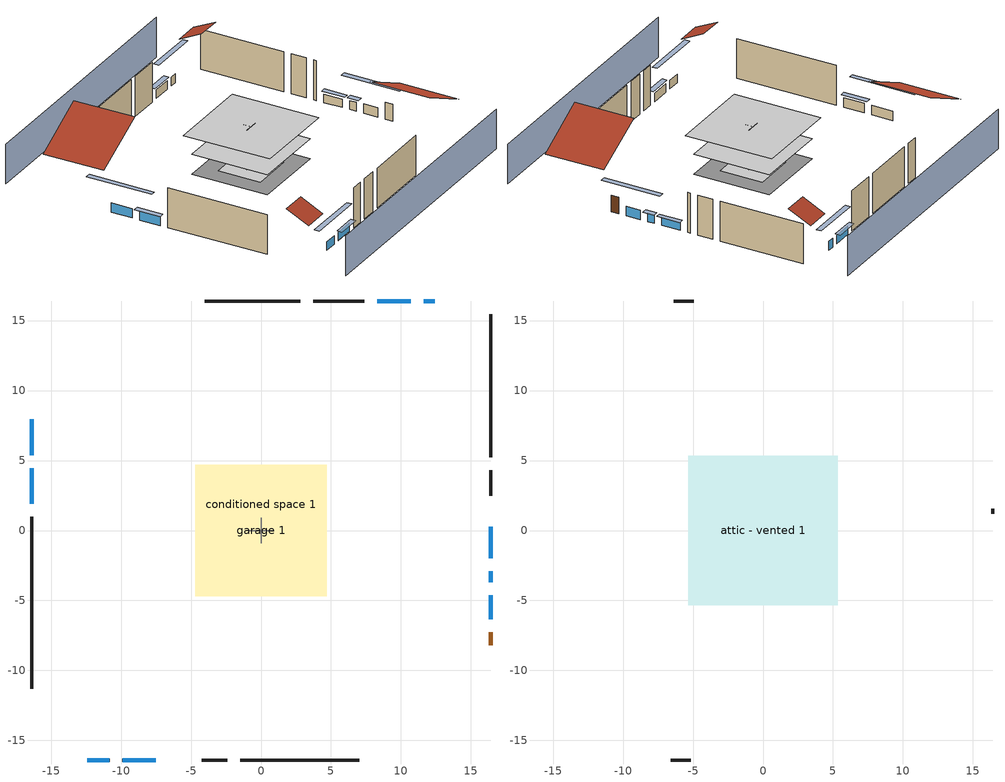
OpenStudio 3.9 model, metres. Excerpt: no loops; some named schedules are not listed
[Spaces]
garage 1
 floor foundation (Slab1 construction): -2.59,-2.59 -2.59,2.59 2.59,2.59 2.59,-2.59 z0
 wall outside (Wall1 construction): 7.39,16.4 3.74,16.4 z0:4.88
 wall outside (Wall2 construction): 16.4,2.47 16.4,4.3 z0:4.88
 wall outside (Wall12 construction): -4.23,-16.4 -2.4,-16.4 z0:4.88
 wall to conditioned space 1 (Wall5 construction Reversed): 0,0.91 0,-0.91 z0:4.88
 wall to conditioned space 1 (Wall6 construction Reversed): -0.91,0 0.91,0 z0:4.88
conditioned space 1
 floor to garage 1 (Floor1 construction): -2.59,-2.59 -2.59,2.59 2.59,2.59 2.59,-2.59 z0
 floor foundation (Slab2 construction): -4.69,-4.69 -4.69,4.69 4.69,4.69 4.69,-4.69 z0
 floor adiabatic (AdiabaticFloorConstruction): -4.69,-4.69 -4.69,4.69 4.69,4.69 4.69,-4.69 z2.44
 wall outside (Wall3 construction): -16.4,0.97 -16.4,-11.31 z0:4.88
 wall outside (Wall4 construction): 2.81,16.4 -4.01,16.4 z0:4.88
 wall outside (Wall7 construction): 16.4,5.23 16.4,15.47 z0:4.88
 wall outside (Wall8 construction): -1.47,-16.4 7.02,-16.4 z0:4.88
 wall outside (AdiabaticWallConstruction): -16.4,7.95 -16.4,5.39 / -16.4,4.46 -16.4,1.9 / 16.4,-6.36 16.4,-4.61 z0:1.16; 12.41,16.4 11.62,16.4 / 16.4,-3.69 16.4,-2.9 z0:1.07; 10.69,16.4 8.32,16.4 / -12.41,-16.4 -10.82,-16.4 / -9.9,-16.4 -7.53,-16.4 z0:1.04; 16.4,-1.97 16.4,0.27 z0:1.01
 wall outside (AdiabaticWallConstruction 1): 16.4,-8.2 16.4,-7.28 z0:2.03
 window (WindowConstruction): -16.4,7.95 -16.4,5.39 z0:1.16
 window (WindowConstruction 1): -16.4,4.46 -16.4,1.9 z0:1.16
 window (WindowConstruction 2): 12.41,16.4 11.62,16.4 z0:1.07
 window (WindowConstruction 3): 10.69,16.4 8.32,16.4 z0:1.04
 window (WindowConstruction 4): 16.4,-6.36 16.4,-4.62 z0:1.16
 window (WindowConstruction 5): 16.4,-3.69 16.4,-2.9 z0:1.07
 window (WindowConstruction 6): 16.4,-1.97 16.4,0.27 z0:1.01
 window (WindowConstruction 7): -12.41,-16.4 -10.82,-16.4 z0:1.04
 window (WindowConstruction 8): -9.9,-16.4 -7.53,-16.4 z0:1.04
 door (Door): 16.4,-8.2 16.4,-7.29 z0:2.03
 ceiling adiabatic (AdiabaticFloorConstruction): 4.69,-4.69 4.69,4.69 -4.69,4.69 -4.69,-4.69 z2.44
attic - vented 1
 floor to conditioned space 1 (Floor2 construction Reversed): -5.35,-5.35 -5.35,5.35 5.35,5.35 5.35,-5.35 z4.88
 wall outside (Wall9 construction): -4.94,16.4 -6.39,16.4 z0:4.88
 wall outside (Wall10 construction): -6.6,-16.4 -5.16,-16.4 z0:4.88
 wall outside (Wall11 construction): 16.4,1.2 16.4,1.54 z0:4.88
 roof outside (Roof1 construction): -16.4,8.88,4.88 -9.67,8.88,8.24 -9.67,16.4,8.24 -16.4,16.4,4.88
 roof outside (Roof2 construction): 13.34,16.4,4.88 13.34,13.66,6.24 16.4,13.66,6.24 16.4,16.4,4.88
 roof outside (Roof3 construction): -13.34,-16.4,4.88 -13.34,-13.66,6.24 -16.4,-13.66,6.24 -16.4,-16.4,4.88
 roof outside (Roof4 construction): 16.4,-9.13,4.88 9.9,-9.13,8.13 9.9,-16.4,8.13 16.4,-16.4,4.88
shading: -16.4,-20.97 16.4,-20.97 / 16.4,20.97 -16.4,20.97 z0:4.88; -16.4,2.64 -16.4,10.69 -17.01,10.69 -17.01,2.64 z3.9; -16.4,1.6 -16.4,4.76 -17.01,4.76 -17.01,1.6 z1.46; 8.88,16.4 15.15,16.4 15.15,17.01 8.88,17.01 z3.81; 8.02,16.4 10.99,16.4 10.99,17.01 8.02,17.01 z1.34; 16.4,-1.87 16.4,-9.1 17.01,-9.1 17.01,-1.87 z3.9; 16.4,-2.6 16.4,-3.99 17.01,-3.99 17.01,-2.6 z1.37; 16.4,0.58 16.4,-2.28 17.01,-2.28 17.01,0.58 z1.31; -8.08,-16.4 -15.15,-16.4 -15.15,-17.01 -8.08,-17.01 z3.78; -7.22,-16.4 -10.2,-16.4 -10.2,-17.01 -7.22,-17.01 z1.34
[Site]
Portland Intl Arpt_OR: Latitude {deg}=45.59; Longitude {deg}=-122.6; Time Zone {hr}=-8; Elevation {m}=33; Terrain=Suburbs; Keep Site Location Information=Yes
[Site:GroundTemperature:Shallow]
10.2558, 8.96328, 8.85977, 9.47314, 11.9355, 14.3863, 16.5111, 17.8571, 17.9714, 16.8767, 14.8061, 12.4304
[Site:WaterMainsTemperature]
Calculation Method=Schedule; Temperature Schedule=mains temperature schedule
[Building]
Building 1
[Material] Roughness=Rough
Name | Thickness {m} | Conductivity {W/m-K} | Density {kg/m3} | Specific Heat {J/kg-K} | Thermal Absorptance | Solar Absorptance | Visible Absorptance
asphalt or fiberglass shingles | 0.00635 | 0.162714 | 1121.4 | 1465.45 | 0.9 | 0.85 | 0.85
roof rigid ins | 0.00281632 | 0.029427 | 32.04 | 1214.23 | 0.9 | 0.7 | 0.7
osb sheathing 0.5 in. | 0.0127 | 0.115458 | 512.64 | 1214.23 | 0.9 | 0.6 | 0.6
wood siding | 0.0254 | 0.102417 | 544.68 | 1172.36 | 0.9 | 0.85 | 0.85
osb sheathing 0.5 in. 1 | 0.0127 | 0.115458 | 512.64 | 1214.23 | 0.9 | 0.7 | 0.7
wall stud and cavity | 0.1397 | 0.727959 | 139.0536 | 1170.24 | 0.9 | 0.6 | 0.6
wall stud and cavity 1 | 0.1397 | 0.550994 | 139.0536 | 1170.24 | 0.9 | 0.7 | 0.7
gypsum board | 0.0127 | 0.160291 | 801 | 837.4 | 0.9 | 0.6 | 0.6
osb sheathing 0.5 in. 2; osb sheathing 0.5 in. 3 | 0.0127 | 0.115458 | 512.64 | 1214.23
wall stud and cavity 2 | 0.1397 | 0.335416 | 139.0536 | 1170.24 | 0.9 | 0.7 | 0.7
floor stud and cavity | 0.1397 | 0.923637 | 92.3553 | 1139.71 | 0.9 | 0.7 | 0.7
osb sheathing 0.75 in. | 0.01905 | 0.115458 | 512.64 | 1214.23 | 0.9 | 0.7 | 0.7
floor covering | 0.0127 | 0.0433444 | 54.468 | 1339.84 | 0.9 | 0.6 | 0.6
ceiling loosefill ins | 0.0846667 | 0.0480833 | 16.02 | 1046.75 | 0.9 | 0.7 | 0.7
ceiling stud and cavity | 0.1397 | 0.0920385 | 65.682 | 1177.47 | 0.9 | 0.7 | 0.7
concrete 4.0 in. | 0.1016 | 1.803125 | 2242.8 | 837.4 | 0.9 | 0.7 | 0.7
floor covering 1 | 0.0127 | 0.0450781 | 54.468 | 1339.84 | 0.9 | 0.9 | 0.9
wood siding 1; wood siding 2 | 0.0254 | 0.102417 | 544.68 | 1172.36
wall rigid ins; floor rigid ins | 0.512978 | 0.029427 | 32.04 | 1214.23 | 0.9 | 0.7 | 0.7
wall stud and cavity 3 | 0.0889 | 0.380278 | 52.3479 | 1209.89 | 0.9 | 0.7 | 0.7
door material | 0.04445 | 0.0612267 | 512.64 | 1214.23 | 0.9 | 0.7 | 0.7
floor stud and cavity 1 | 0.1397 | 1.75129 | 37.0049 | 1207.88 | 0.9 | 0.7 | 0.7
wall stud and cavity 4 | 0.0889 | 0.391764 | 83.0341 | 1211.67 | 0.9 | 0.7 | 0.7
furniture material conditioned space 1; furniture material garage 1 | 0.1524 | 0.115458 | 640.8 | 1214.23 | 0.9 | 0.6 | 0.6
[Construction]
Roof1 construction; Roof2 construction; Roof3 construction; Roof4 construction: asphalt or fiberglass shingles, roof rigid ins, osb sheathing 0.5 in.
Wall1 construction; Wall2 construction: wood siding, osb sheathing 0.5 in. 1, wall stud and cavity
Wall3 construction; Wall4 construction: wood siding, osb sheathing 0.5 in. 1, wall stud and cavity 1, gypsum board
Wall5 construction Reversed: gypsum board, wall stud and cavity 2, osb sheathing 0.5 in. 2
Wall6 construction Reversed: gypsum board, wall stud and cavity 2, osb sheathing 0.5 in. 3
Wall7 construction; Wall8 construction: wood siding, osb sheathing 0.5 in. 3, wall stud and cavity 1, gypsum board
Wall9 construction; Wall10 construction; Wall11 construction; Wall12 construction: wood siding, osb sheathing 0.5 in. 3, wall stud and cavity
Floor1 construction: floor stud and cavity, osb sheathing 0.75 in., floor covering
Floor2 construction Reversed: gypsum board, ceiling stud and cavity, ceiling loosefill ins
Slab1 construction: concrete 4.0 in.
Slab2 construction: concrete 4.0 in., floor covering 1
WindowConstruction; WindowConstruction 1; WindowConstruction 2; WindowConstruction 3; WindowConstruction 4; WindowConstruction 5; WindowConstruction 6; WindowConstruction 7; WindowConstruction 8: WindowMaterial
AdiabaticWallConstruction: wood siding 1, wall rigid ins, wall stud and cavity 3, gypsum board
Door: door material
AdiabaticWallConstruction 1: wood siding 2, wall rigid ins, wall stud and cavity 3, gypsum board
AdiabaticFloorConstruction: floor stud and cavity 1, floor rigid ins, osb sheathing 0.75 in., floor covering
PartitionWallConstruction: gypsum board, wall stud and cavity 4, gypsum board
furniture construction conditioned space 1: furniture material conditioned space 1
furniture construction garage 1: furniture material garage 1
[WindowMaterial:SimpleGlazingSystem]
WindowMaterial: U-Factor {W/m2-K}=2.78222; Solar Heat Gain Coefficient=0.56
[ThermalZone] Multiplier=1; Use Ideal Air Loads=No
Name | Volume {m3} | Thermostat
conditioned space | 493.619 | conditioned space temperature setpoint
attic - vented | 91.436
garage | 65.242
[Sizing:Zone] Zone Cooling Design Supply Air Temperature Input Method=SupplyAirTemperature; Zone Cooling Design Supply Air Temperature {C}=14; Zone Cooling Design Supply Air Temperature Difference {deltaC}=11.11; Zone Heating Design Supply Air Temperature Input Method=SupplyAirTemperature; Zone Heating Design Supply Air Temperature {C}=40; Zone Heating Design Supply Air Temperature Difference {deltaC}=11.11; Zone Cooling Design Supply Air Humidity Ratio {kg-H2O/kg-air}=0.0085; Zone Heating Design Supply Air Humidity Ratio {kg-H2O/kg-air}=0.008; Cooling Design Air Flow Method=DesignDay; Heating Design Air Flow Method=DesignDay; Account for Dedicated Outdoor Air System=No; Dedicated Outdoor Air System Control Strategy=NeutralSupplyAir; Dedicated Outdoor Air Low Setpoint Temperature for Design {C}=autosize; Dedicated Outdoor Air High Setpoint Temperature for Design {C}=autosize; Zone Load Sizing Method=Sensible Load Only No Latent Load; Zone Latent Cooling Design Supply Air Humidity Ratio Input Method=HumidityRatioDifference; Zone Cooling Design Supply Air Humidity Ratio Difference {kgWater/kgDryAir}=0.005; Zone Latent Heating Design Supply Air Humidity Ratio Input Method=HumidityRatioDifference; Zone Humidification Design Supply Air Humidity Ratio Difference {kgWater/kgDryAir}=0.005; Sizing Option=Coincident
attic - vented; garage
[Space]
Name | Thermal Zone | Volume {m3}
conditioned space 1 | conditioned space | 493.619
attic - vented 1 | attic - vented | 91.436
garage 1 | garage | 65.242
[ThermostatSetpoint:DualSetpoint]
conditioned space temperature setpoint: Heating Setpoint Temperature Schedule=heating setpoint; Cooling Setpoint Temperature Schedule=cooling setpoint; Temperature Difference Between Cutout And Setpoint {deltaC}=0
[Foundation:Kiva] Wall Height Above Grade {m}=0.1016; Wall Depth Below Slab {m}=0.2032
Name | Initial Indoor Air Temperature {C}
Foundation Kiva 1 | 13.4258
Foundation Kiva 2 | 18.3333
[Foundation:Kiva:Settings]
Soil Conductivity {W/m-K}=1.3848; Soil Density {kg/m3}=1842.3; Soil Specific Heat {J/kg-K}=418.7; Ground Solar Absorptivity=0.9; Ground Thermal Absorptivity=0.9; Ground Surface Roughness {m}=0.03; Far-Field Width {m}=40; Deep-Ground Boundary Condition=ZeroFlux; Deep-Ground Depth {m}=40; Minimum Cell Dimension {m}=0.2; Maximum Cell Growth Coefficient=3; Simulation Timestep=Timestep
[SurfaceProperty:ExposedFoundationPerimeter] Exposed Perimeter Calculation Method=TotalExposedPerimeter
Name | Total Exposed Perimeter {m}
Slab1 | 14.6304
Slab2 | 34.68624
[SurfaceProperty:IncidentSolarMultiplier] Incident Solar Multiplier=1; Incident Solar Multiplier Schedule=trans schedule winter=0.85 summer=0.7
Window1; Window2; Window3; Window4; Window5; Window6; Window7; Window8; Window9
[InternalMass:Definition] Design Level Calculation Method=SurfaceArea
Name | Construction | Surface Area {m2}
partition wall mass | PartitionWallConstruction | 202.436
furniture mass conditioned space 1 | furniture construction conditioned space 1 | 80.97429
furniture mass garage 1 | furniture construction garage 1 | 2.67561
[InternalMass] Multiplier=1
Name | Internal Mass Definition | Space or SpaceType
partition wall mass | partition wall mass | conditioned space 1
furniture mass conditioned space 1 | furniture mass conditioned space 1 | conditioned space 1
furniture mass garage 1 | furniture mass garage 1 | garage 1
[EnergyManagementSystem:Sensor]
Name | Output Variable or Output Meter Index Key | Output Variable or Output Meter
water_heater_T_set | water heater setpoint | Schedule Value
out_pb_s |  | Site Outdoor Air Barometric Pressure
out_wt_s |  | Site Outdoor Air Humidity Ratio
site_vw_s |  | Site Wind Speed
cool_season | cooling season schedule | Schedule Value
natural_vent_s | natural vent schedule | Schedule Value
htg_sp_s | heating setpoint | Schedule Value
clg_sp_s | cooling setpoint | Schedule Value
mech_vent_range_fan_0_sch_s | mech vent range fan 0 schedule | Schedule Value
mech_vent_bath_fan_0_sch_s | mech vent bath fan 0 schedule | Schedule Value
clothes_dryer_exhaust_0_sch_s | clothes_dryer | Schedule Value
htg_load_cond |  | Heating:EnergyTransfer:Zone:CONDITIONED SPACE
clg_load_cond |  | Cooling:EnergyTransfer:Zone:CONDITIONED SPACE
s_conv | Floor1 | Surface Inside Face Convection Heat Gain Energy
s_ig | Floor1 | Surface Inside Face Internal Gains Radiation Heat Gain Energy
s_sol | Floor1 | Surface Inside Face Solar Radiation Heat Gain Energy
s_lgt | Floor1 | Surface Inside Face Lights Radiation Heat Gain Energy
s_surf | Floor1 | Surface Inside Face Net Surface Thermal Radiation Heat Gain Energy
s_conv_1 | Floor2 | Surface Inside Face Convection Heat Gain Energy
s_ig_1 | Floor2 | Surface Inside Face Internal Gains Radiation Heat Gain Energy
s_sol_1 | Floor2 | Surface Inside Face Solar Radiation Heat Gain Energy
s_lgt_1 | Floor2 | Surface Inside Face Lights Radiation Heat Gain Energy
s_surf_1 | Floor2 | Surface Inside Face Net Surface Thermal Radiation Heat Gain Energy
s_conv_2 | inferred conditioned ceiling | Surface Inside Face Convection Heat Gain Energy
s_ig_2 | inferred conditioned ceiling | Surface Inside Face Internal Gains Radiation Heat Gain Energy
s_sol_2 | inferred conditioned ceiling | Surface Inside Face Solar Radiation Heat Gain Energy
s_lgt_2 | inferred conditioned ceiling | Surface Inside Face Lights Radiation Heat Gain Energy
s_surf_2 | inferred conditioned ceiling | Surface Inside Face Net Surface Thermal Radiation Heat Gain Energy
s_conv_3 | inferred conditioned floor | Surface Inside Face Convection Heat Gain Energy
s_ig_3 | inferred conditioned floor | Surface Inside Face Internal Gains Radiation Heat Gain Energy
s_sol_3 | inferred conditioned floor | Surface Inside Face Solar Radiation Heat Gain Energy
s_lgt_3 | inferred conditioned floor | Surface Inside Face Lights Radiation Heat Gain Energy
s_surf_3 | inferred conditioned floor | Surface Inside Face Net Surface Thermal Radiation Heat Gain Energy
s_conv_4 | Slab2 | Surface Inside Face Convection Heat Gain Energy
s_ig_4 | Slab2 | Surface Inside Face Internal Gains Radiation Heat Gain Energy
s_sol_4 | Slab2 | Surface Inside Face Solar Radiation Heat Gain Energy
s_lgt_4 | Slab2 | Surface Inside Face Lights Radiation Heat Gain Energy
s_surf_4 | Slab2 | Surface Inside Face Net Surface Thermal Radiation Heat Gain Energy
ss_sol | Door1 | Surface Inside Face Solar Radiation Heat Gain Energy
ss_lgt | Door1 | Surface Inside Face Lights Radiation Heat Gain Energy
ss_conv | Door1 | Surface Inside Face Convection Heat Gain Energy
ss_ig | Door1 | Surface Inside Face Internal Gains Radiation Heat Gain Energy
ss_surf | Door1 | Surface Inside Face Net Surface Thermal Radiation Heat Gain Energy
ss_conv_1 | Window1 | Surface Inside Face Convection Heat Gain Energy
ss_ig_1 | Window1 | Surface Inside Face Internal Gains Radiation Heat Gain Energy
ss_surf_1 | Window1 | Surface Inside Face Net Surface Thermal Radiation Heat Gain Energy
ss_trans_in | Window1 | Surface Window Transmitted Solar Radiation Rate
ss_back_out | Window1 | Surface Window Shortwave from Zone Back Out Window Heat Transfer Rate
ss_trans_out | Window1 | Surface Inside Face Initial Transmitted Diffuse Transmitted Out Window Solar Radiation Rate
ss_conv_2 | Window2 | Surface Inside Face Convection Heat Gain Energy
ss_ig_2 | Window2 | Surface Inside Face Internal Gains Radiation Heat Gain Energy
ss_surf_2 | Window2 | Surface Inside Face Net Surface Thermal Radiation Heat Gain Energy
ss_trans_in_1 | Window2 | Surface Window Transmitted Solar Radiation Rate
ss_back_out_1 | Window2 | Surface Window Shortwave from Zone Back Out Window Heat Transfer Rate
ss_trans_out_1 | Window2 | Surface Inside Face Initial Transmitted Diffuse Transmitted Out Window Solar Radiation Rate
ss_conv_3 | Window3 | Surface Inside Face Convection Heat Gain Energy
ss_ig_3 | Window3 | Surface Inside Face Internal Gains Radiation Heat Gain Energy
ss_surf_3 | Window3 | Surface Inside Face Net Surface Thermal Radiation Heat Gain Energy
ss_trans_in_2 | Window3 | Surface Window Transmitted Solar Radiation Rate
ss_back_out_2 | Window3 | Surface Window Shortwave from Zone Back Out Window Heat Transfer Rate
ss_trans_out_2 | Window3 | Surface Inside Face Initial Transmitted Diffuse Transmitted Out Window Solar Radiation Rate
ss_conv_4 | Window4 | Surface Inside Face Convection Heat Gain Energy
ss_ig_4 | Window4 | Surface Inside Face Internal Gains Radiation Heat Gain Energy
ss_surf_4 | Window4 | Surface Inside Face Net Surface Thermal Radiation Heat Gain Energy
ss_trans_in_3 | Window4 | Surface Window Transmitted Solar Radiation Rate
ss_back_out_3 | Window4 | Surface Window Shortwave from Zone Back Out Window Heat Transfer Rate
ss_trans_out_3 | Window4 | Surface Inside Face Initial Transmitted Diffuse Transmitted Out Window Solar Radiation Rate
ss_conv_5 | Window5 | Surface Inside Face Convection Heat Gain Energy
ss_ig_5 | Window5 | Surface Inside Face Internal Gains Radiation Heat Gain Energy
ss_surf_5 | Window5 | Surface Inside Face Net Surface Thermal Radiation Heat Gain Energy
ss_trans_in_4 | Window5 | Surface Window Transmitted Solar Radiation Rate
ss_back_out_4 | Window5 | Surface Window Shortwave from Zone Back Out Window Heat Transfer Rate
ss_trans_out_4 | Window5 | Surface Inside Face Initial Transmitted Diffuse Transmitted Out Window Solar Radiation Rate
ss_conv_6 | Window6 | Surface Inside Face Convection Heat Gain Energy
ss_ig_6 | Window6 | Surface Inside Face Internal Gains Radiation Heat Gain Energy
ss_surf_6 | Window6 | Surface Inside Face Net Surface Thermal Radiation Heat Gain Energy
ss_trans_in_5 | Window6 | Surface Window Transmitted Solar Radiation Rate
ss_back_out_5 | Window6 | Surface Window Shortwave from Zone Back Out Window Heat Transfer Rate
ss_trans_out_5 | Window6 | Surface Inside Face Initial Transmitted Diffuse Transmitted Out Window Solar Radiation Rate
ss_conv_7 | Window7 | Surface Inside Face Convection Heat Gain Energy
ss_ig_7 | Window7 | Surface Inside Face Internal Gains Radiation Heat Gain Energy
ss_surf_7 | Window7 | Surface Inside Face Net Surface Thermal Radiation Heat Gain Energy
ss_trans_in_6 | Window7 | Surface Window Transmitted Solar Radiation Rate
ss_back_out_6 | Window7 | Surface Window Shortwave from Zone Back Out Window Heat Transfer Rate
ss_trans_out_6 | Window7 | Surface Inside Face Initial Transmitted Diffuse Transmitted Out Window Solar Radiation Rate
ss_conv_8 | Window8 | Surface Inside Face Convection Heat Gain Energy
ss_ig_8 | Window8 | Surface Inside Face Internal Gains Radiation Heat Gain Energy
ss_surf_8 | Window8 | Surface Inside Face Net Surface Thermal Radiation Heat Gain Energy
ss_trans_in_7 | Window8 | Surface Window Transmitted Solar Radiation Rate
ss_back_out_7 | Window8 | Surface Window Shortwave from Zone Back Out Window Heat Transfer Rate
ss_trans_out_7 | Window8 | Surface Inside Face Initial Transmitted Diffuse Transmitted Out Window Solar Radiation Rate
ss_conv_9 | Window9 | Surface Inside Face Convection Heat Gain Energy
ss_ig_9 | Window9 | Surface Inside Face Internal Gains Radiation Heat Gain Energy
ss_surf_9 | Window9 | Surface Inside Face Net Surface Thermal Radiation Heat Gain Energy
ss_trans_in_8 | Window9 | Surface Window Transmitted Solar Radiation Rate
ss_back_out_8 | Window9 | Surface Window Shortwave from Zone Back Out Window Heat Transfer Rate
ss_trans_out_8 | Window9 | Surface Inside Face Initial Transmitted Diffuse Transmitted Out Window Solar Radiation Rate
s_conv_5 | Wall3 | Surface Inside Face Convection Heat Gain Energy
s_ig_5 | Wall3 | Surface Inside Face Internal Gains Radiation Heat Gain Energy
s_sol_5 | Wall3 | Surface Inside Face Solar Radiation Heat Gain Energy
s_lgt_5 | Wall3 | Surface Inside Face Lights Radiation Heat Gain Energy
[ElectricEquipment:Definition] Design Level Calculation Method=EquipmentLevel
Name | Design Level {W} | Fraction Latent | Fraction Radiant | Fraction Lost
ceiling fan | 17.322 | 0 | 0.558 | 0
clothes washer | 452.871 | 0.03 | 0.162 | 0.7
clothes dryer | 2728.7 | 0.015 | 0.081 | 0.85
dishwasher | 1447.56 | 0.3 | 0.18 | 0.4
fridge | 51.9007 | 0 | 0.6 | 0
freezer | 194.914 | 0 | 0.6 | 0
cooking range | 112.841 | 0.16 | 0.384 | 0.2
misc tv | 976.292 | 0 | 0.6 | 0
misc plug loads | 787.319 | 0.021 | 0.558 | 0.049
whole house fan; mech vent house fan | 0 | 0 | 0 | 1
mech vent house fan cfis | 0 | 0 | 0 | 0
mech vent range fan 0; mech vent bath fan 0 | 30 | 0 | 0 | 1
[ElectricEquipment]
Name | Electric Equipment Definition | Space or SpaceType | Schedule
ceiling fan | ceiling fan | conditioned space 1 | ceiling_fan
clothes washer | clothes washer | conditioned space 1 | clothes_washer
clothes dryer | clothes dryer | conditioned space 1 | clothes_dryer
dishwasher | dishwasher | conditioned space 1 | dishwasher
fridge | fridge | conditioned space 1 | fridge schedule
freezer | freezer | garage 1 | freezer schedule
cooking range | cooking range | conditioned space 1 | cooking_range
misc tv | misc tv | conditioned space 1 | plug_loads_tv
misc plug loads | misc plug loads | conditioned space 1 | plug_loads_other
whole house fan | whole house fan | conditioned space 1 | Always On Discrete
mech vent house fan | mech vent house fan | conditioned space 1 | mech vent house fan schedule
mech vent house fan cfis | mech vent house fan cfis | conditioned space 1 | mech vent house fan cfis schedule
mech vent range fan 0 | mech vent range fan 0 | conditioned space 1 | mech vent range fan 0 schedule
mech vent bath fan 0 | mech vent bath fan 0 | conditioned space 1 | mech vent bath fan 0 schedule
[OtherEquipment:Definition] Design Level Calculation Method=EquipmentLevel
Name | Design Level {W} | Fraction Latent | Fraction Radiant | Fraction Lost
water heater sens; mech vent house fan sensible load | 0 | 0 | 0 | 0
water heater lat; mech vent house fan latent load | 0 | 1 | 0 | 0
water heater energy adjustment1 | 0.01 | 0 | 0 | 1
clothes dryer 2 | 0 | 0.015 | 0.081 | 0.85
cooking range 2 | 3307.03 | 0.16 | 0.384 | 0.2
general water use sensible | -61.6891 | 0 | 0.6 | 0
general water use latent | 62.594 | 1 | 0 | 0
[OtherEquipment] Space or SpaceType=conditioned space 1
Name | Other Equipment Definition | Schedule | Fuel Type
water heater sens | water heater sens | Always On Discrete
water heater lat | water heater lat | Always On Discrete
water heater energy adjustment1 | water heater energy adjustment1 | Always On Discrete | Electricity
clothes dryer 1 | clothes dryer 2 | clothes_dryer | Electricity
cooking range 1 | cooking range 2 | cooking_range | NaturalGas
general water use sensible | general water use sensible | general water use schedule
general water use latent | general water use latent | general water use schedule
mech vent house fan sensible load | mech vent house fan sensible load | Always On Discrete
mech vent house fan latent load | mech vent house fan latent load | Always On Discrete
[WaterUse:Equipment:Definition]
Name | Peak Flow Rate {m3/s}
clothes washer | 3.51144e-06
dishwasher | 7.23781e-06
[Lights:Definition] Design Level Calculation Method=LightingLevel; Fraction Radiant=0.6; Fraction Visible=0.2; Return Air Fraction=0
Name | Lighting Level {W}
interior lighting | 309.769
garage lighting | 8.9588
[Lights] Fraction Replaceable=1
Name | Lights Definition | Space or SpaceType | Schedule
interior lighting | interior lighting | conditioned space 1 | lighting_interior
garage lighting | garage lighting | garage 1 | lighting_garage
[Exterior:Lights:Definition]
exterior lighting: Design Level {W}=8.01452
[Exterior:Lights]
exterior lighting: Exterior Lights Definition=exterior lighting; Schedule=exterior lighting schedule
[People:Definition]
occupants: Number of People Calculation Method=People; Number of People {people}=3; Fraction Radiant=0.314171; Sensible Heat Fraction=0.56303; Carbon Dioxide Generation Rate {m3/s-W}=0; Enable ASHRAE 55 Comfort Warnings=No; Mean Radiant Temperature Calculation Type=EnclosureAveraged
[People]
occupants: People Definition=occupants; Space or SpaceType=conditioned space 1; Number of People Schedule=occupants; Activity Level Schedule=occupants activity schedule; Multiplier=1
[SpaceInfiltration:DesignFlowRate] Space or SpaceType=conditioned space 1; Schedule=Always On Discrete; Design Flow Rate Calculation Method=Flow/Space; Design Flow Rate {m3/s}=0
natural vent flow; whole house fan flow; infil flow
[ZoneMixing]
whole house fan mix: Zone or Space=attic - vented; Schedule=Always On Continuous; Design Flow Rate Calculation Method=Flow/Zone; Design Flow Rate {m3/s}=0; Source Zone or Space=conditioned space
[SpaceInfiltration:EffectiveLeakageArea] Schedule=Always On Discrete
Name | Space or SpaceType | Effective Air Leakage Area {cm2} | Stack Coefficient | Wind Coefficient
infil garage 1 | garage 1 | 339.796 | 0.000129147 | 4.38083e-05
infil attic - vented 1 | attic - vented 1 | 3819.48 | 0.000166454 | 4.21999e-05
